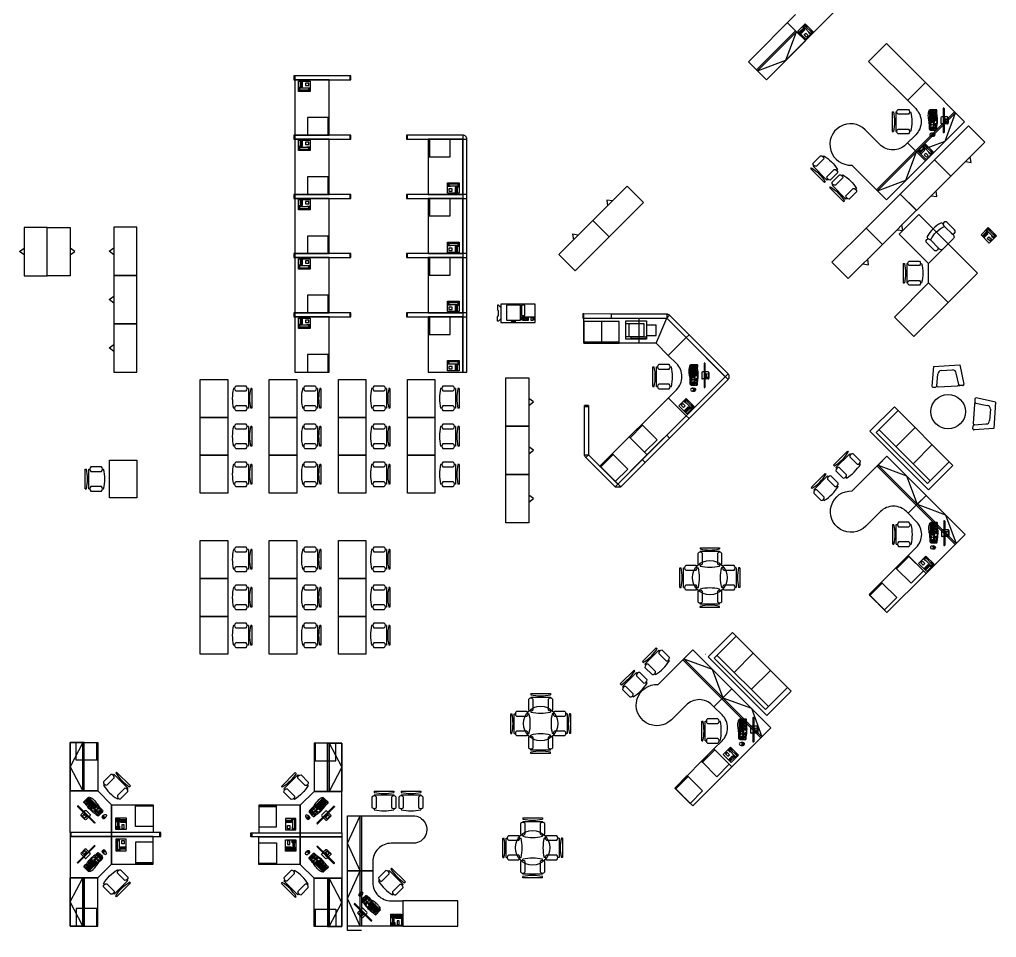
# Model space of a CAD drawing. Header units: inches. Extents: x -17 to 3016, y -11 to 1580.
# Drawn here: x 2168 to 3016, y 225 to 1023 of the extents above; entities that cross this region are included whole.
import ezdxf

# ---------------------------------------------------------------- set-up
doc = ezdxf.new("R2010")
doc.units = ezdxf.units.IN
doc.header["$MEASUREMENT"] = 0
for name, color, linetype, lineweight in [('A-FURN-3-WKSF', 200, 'Continuous', 25), ('A-FURN-P-FILE', 5, 'Continuous', 25), ('A-FURN-P-PANELS', 1, 'Continuous', 25), ('A-FURN-P-PEDS', 5, 'Continuous', 25), ('A-FURN-P-SEAT', 4, 'Continuous', 25), ('A-FURN-P-STOR', 7, 'Continuous', 25), ('A-FURN-P-WKSF', 200, 'Continuous', 25), ('A-FURN-P-WKSF2', 200, 'Continuous', 25), ('COMPUTER-P3', 30, 'Continuous', 25), ('COPIER-XRX', 30, 'Continuous', 25), ('Furniture', 200, 'Continuous', 25), ('TELEPHONE-ST12', 3, 'Continuous', 25)]:
    doc.layers.add(name, color=color, linetype=linetype, lineweight=lineweight)
doc.styles.add('ATTR', font='romans.shx', dxfattribs={"width": 0.8, "height": 2.52})

# ---------------------------------------------------------------- blocks, each defined once
blk = doc.blocks.new('CHAIR 1')
at = {"linetype": 'Continuous'}
for p, q in [((-8.5, 0), (-8.5, -1)), ((-8.5, 0), (8.5, 0)), ((8.5, 0), (8.5, -1)), ((-10.5, -5), (-10.5, -14)), ((-8.5, -3), (-8.5, -4)), ((-8.5, -3), (8.5, -3)), ((-6.5, -14), (-6.5, -5)), ((-2, -3), (-2, -1.9355)), ((2, -1.9576), (2, -3)), ((6.5, -5), (6.5, -14)), ((8.5, -3), (8.5, -4)), ((10.5, -14), (10.5, -5)), ((-8.5, -15), (-8.5, -16)), ((8.5, -15), (8.5, -16))]:
    blk.add_line(p, q, dxfattribs=at)
for centre, radius, start, end in [((-8.5, -6.5), 2.5, 36.8699, 143.1301), ((0, 34.625), 36.625, 256.5803, 283.4197), ((8.5, -6.5), 2.5, 36.8699, 143.1301), ((-8.5, -12.5), 2.5, 216.8699, 323.1301), ((0, 19.625), 36.625, 256.5803, 283.4197), ((8.5, -12.5), 2.5, 216.8699, 323.1301)]:
    blk.add_arc(centre, radius, start, end, dxfattribs=at)
at = {"style": 'ATTR', "width": 0.8, "flags": 9}
blk.add_attdef('ESTCODE', (0, 0), '', height=0.0042, dxfattribs=at)
blk = doc.blocks.new('MONITOR')
at = {"color": 0}
for p, q in [((-269, -94), (-264, -89)), ((-264, -89), (264, -89)), ((-77, -17), (-77, -89)), ((-77, -109), (-77, -143)), ((-40, -70), (-36, -14)), ((-29, -14), (-29, -17)), ((-29, -14), (-29, -17)), ((-25, -60), (-25, -82)), ((-25, -60), (-24, -60)), ((-24, -60), (-24, -89)), ((-24, -63), (24, -63)), ((24, -60), (24, -89)), ((24, -60), (25, -60)), ((25, -60), (25, -82)), ((29, -14), (29, -17)), ((29, -14), (29, -17)), ((40, -70), (36, -14)), ((77, -17), (77, -89)), ((77, -109), (77, -143)), ((269, -94), (264, -89))]:
    blk.add_line(p, q, dxfattribs=at)
for points in [[(-60, 0), (60, 0)], [(-269, -109), (269, -109), (269, -94), (-269, -94), (-269, -109)], [(-60, -160), (60, -160)], [(-36, -14), (36, -14)], [(-29, -17), (29, -17)], [(-29, -17), (29, -17)]]:
    blk.add_lwpolyline(points, dxfattribs=at)
for points in [[(-40, -70, 0.263666), (-37, -80), (-34, -82), (-25, -82)], [(40, -70, -0.263666), (37, -80), (34, -82), (25, -82)]]:
    blk.add_lwpolyline(points, format="xyb", dxfattribs=at)
for centre, radius in [((-61, -4), 1.73), ((-46, -4), 1.73), ((-36, -102), 1.14), ((-32, -4), 1.73), ((-18, -4), 1.73), ((-3, -4), 1.73), ((11, -4), 1.73), ((25, -4), 1.73), ((36, -102), 1.14), ((39, -4), 1.73)]:
    blk.add_circle(centre, radius, dxfattribs=at)
for centre, start, end in [((-60, -17), 90, 180), ((60, -17), 0, 90), ((-60, -143), 180, 270), ((60, -143), 270, 0)]:
    blk.add_arc(centre, 17.2, start, end, dxfattribs=at)
blk = doc.blocks.new('KEYBOARD')
at = {"color": 0}
for points in [[(233, -76), (233, -26, 0.165941), (205, -17, -0.04592), (141, -12, 0.046884), (0, 0, 0.043941), (-135, -14, -0.081459), (-182, -12, 0.073722), (-206, -13, 0.278236), (-218, -23), (-217, -154, 0.414214), (-202, -168), (218, -167, 0.414214), (233, -152)], [(218, -167), (-202, -168, -0.198912), (-213, -164, 0.237087), (-181, -196, 0.110077), (-61, -209, 0.017919), (47, -193, -0.053396), (161, -185, 0.017301), (204, -185, 0.36209), (228, -163, -0.184401), (218, -167)]]:
    blk.add_lwpolyline(points, format="xyb", close=True, dxfattribs=at)
at = {"color": 0, "lineweight": 0}
for points in [[(-201, -38), (-189, -38)], [(-201, -38), (-201, -51)], [(-201, -51), (-189, -51)], [(-200, -70), (-188, -70)], [(-200, -70), (-200, -83)], [(-200, -83), (-188, -83)], [(-200, -87), (-188, -86)], [(-200, -87), (-200, -100)], [(-200, -100), (-188, -99)], [(-200, -104), (-188, -104)], [(-200, -104), (-200, -117)], [(-200, -117), (-188, -117)], [(-200, -122), (-173, -122)], [(-200, -122), (-200, -135)], [(-200, -135), (-173, -135)], [(-200, -139), (-173, -139)], [(-200, -139), (-200, -152)], [(-200, -152), (-173, -152)], [(-189, -38), (-189, -51)], [(-188, -70), (-188, -83)], [(-188, -86), (-188, -99)], [(-188, -104), (-188, -117)], [(-185, -70), (-185, -83)], [(-185, -70), (-173, -70)], [(-185, -83), (-173, -83)], [(-185, -86), (-185, -99)], [(-185, -86), (-173, -86)], [(-185, -99), (-173, -99)], [(-185, -104), (-173, -104)], [(-185, -104), (-185, -117)], [(-185, -117), (-173, -117)], [(-173, -70), (-173, -83)], [(-173, -86), (-173, -99)], [(-173, -104), (-173, -117)], [(-173, -122), (-173, -135)], [(-173, -139), (-173, -152)], [(-171, -38), (-171, -51)], [(-171, -38), (-159, -38)], [(-171, -51), (-159, -51)], [(-170, -70), (-170, -83)], [(-170, -70), (-158, -70)], [(-170, -83), (-158, -83)], [(-170, -86), (-170, -99)], [(-170, -86), (-158, -86)], [(-170, -99), (-158, -99)], [(-170, -104), (-158, -104)], [(-170, -104), (-170, -117)], [(-170, -117), (-158, -117)], [(-170, -122), (-170, -135)], [(-170, -122), (-158, -122)], [(-170, -135), (-158, -135)], [(-170, -139), (-158, -139)], [(-170, -139), (-170, -152)], [(-170, -152), (-158, -152)], [(-159, -38), (-159, -51)], [(-158, -70), (-158, -83)], [(-158, -86), (-158, -99)], [(-158, -104), (-158, -117)], [(-158, -122), (-158, -135)], [(-158, -139), (-158, -152)], [(-156, -38), (-156, -51)], [(-156, -38), (-144, -38)], [(-156, -51), (-144, -51)], [(-156, -70), (-144, -70)], [(-156, -70), (-156, -83)], [(-156, -83), (-144, -83)], [(-156, -86), (-144, -86)], [(-156, -86), (-156, -99)], [(-156, -99), (-144, -99)], [(-156, -104), (-144, -104)], [(-156, -104), (-156, -117)], [(-156, -117), (-144, -117)], [(-156, -122), (-144, -122)], [(-156, -122), (-156, -135)], [(-156, -135), (-144, -135)], [(-156, -139), (-156, -152)], [(-156, -139), (-129, -139)], [(-156, -152), (-129, -152)], [(-144, -38), (-144, -51)], [(-144, -70), (-144, -83)], [(-144, -86), (-144, -99)], [(-144, -104), (-144, -117)], [(-144, -122), (-144, -135)], [(-142, -38), (-130, -38)], [(-142, -38), (-142, -51)], [(-142, -51), (-130, -51)], [(-141, -70), (-141, -83)], [(-141, -70), (-129, -70)], [(-141, -83), (-129, -83)], [(-141, -86), (-141, -99)], [(-141, -86), (-129, -86)], [(-141, -99), (-129, -99)], [(-141, -104), (-129, -104)], [(-141, -104), (-141, -117)], [(-141, -117), (-129, -117)], [(-141, -122), (-129, -122)], [(-141, -122), (-141, -135)], [(-141, -135), (-129, -135)], [(-130, -38), (-130, -51)], [(-129, -70), (-129, -83)], [(-129, -86), (-129, -99)], [(-129, -104), (-129, -117)], [(-129, -122), (-129, -135)], [(-129, -139), (-129, -152)], [(-127, -38), (-127, -51)], [(-127, -38), (-115, -38)], [(-127, -51), (-115, -51)], [(-126, -70), (-126, -83)], [(-126, -70), (-114, -70)], [(-126, -83), (-114, -83)], [(-126, -86), (-126, -99)], [(-126, -86), (-114, -86)], [(-126, -99), (-114, -99)], [(-126, -104), (-114, -104)], [(-126, -104), (-126, -117)], [(-126, -117), (-114, -117)], [(-126, -122), (-126, -135)], [(-126, -122), (-114, -122)], [(-126, -135), (-114, -135)], [(-126, -139), (-11, -138)], [(-126, -139), (-126, -152)], [(-126, -152), (-11, -151)], [(-115, -38), (-115, -51)], [(-114, -70), (-114, -83)], [(-114, -86), (-114, -99)], [(-114, -104), (-114, -117)], [(-114, -122), (-114, -135)], [(-112, -70), (-100, -70)], [(-112, -70), (-112, -83)], [(-112, -83), (-100, -83)], [(-112, -86), (-100, -86)], [(-112, -86), (-112, -99)], [(-112, -99), (-100, -99)], [(-112, -104), (-100, -104)], [(-112, -104), (-112, -117)], [(-112, -117), (-100, -117)], [(-112, -122), (-100, -122)], [(-112, -122), (-112, -135)], [(-112, -135), (-100, -135)], [(-101, -38), (-101, -51)], [(-101, -38), (-89, -38)], [(-101, -51), (-89, -51)], [(-100, -70), (-100, -83)], [(-100, -86), (-100, -99)], [(-100, -104), (-100, -117)], [(-100, -122), (-100, -135)], [(-97, -70), (-97, -83)], [(-97, -70), (-85, -70)], [(-97, -83), (-85, -83)], [(-97, -86), (-97, -99)], [(-97, -86), (-85, -86)], [(-97, -99), (-85, -99)], [(-97, -104), (-85, -103)], [(-97, -104), (-97, -117)], [(-97, -117), (-85, -116)], [(-97, -122), (-85, -121)], [(-97, -122), (-96, -135)], [(-96, -135), (-84, -134)], [(-89, -38), (-89, -51)], [(-86, -38), (-86, -51)], [(-86, -38), (-74, -38)], [(-86, -51), (-74, -51)], [(-85, -70), (-85, -83)], [(-85, -86), (-85, -99)], [(-85, -103), (-85, -116)], [(-85, -121), (-84, -134)], [(-82, -70), (-70, -69)], [(-82, -70), (-82, -83)], [(-82, -83), (-70, -82)], [(-82, -86), (-82, -99)], [(-82, -86), (-70, -86)], [(-82, -99), (-70, -99)], [(-82, -103), (-70, -103)], [(-82, -103), (-81, -116)], [(-81, -116), (-69, -116)], [(-81, -121), (-81, -134)], [(-81, -121), (-69, -121)], [(-81, -134), (-69, -134)], [(-74, -38), (-74, -51)], [(-72, -38), (-60, -38)], [(-72, -38), (-72, -51)], [(-72, -51), (-60, -51)], [(-70, -69), (-70, -82)], [(-70, -86), (-70, -99)], [(-70, -103), (-69, -116)], [(-69, -121), (-69, -134)], [(-68, -69), (-56, -69)], [(-68, -69), (-67, -82)], [(-67, -82), (-55, -82)], [(-67, -86), (-55, -86)], [(-67, -86), (-67, -99)], [(-67, -99), (-55, -99)], [(-67, -103), (-55, -103)], [(-67, -103), (-67, -116)], [(-67, -116), (-55, -116)], [(-67, -121), (-55, -121)], [(-67, -121), (-67, -134)], [(-67, -134), (-55, -134)], [(-60, -38), (-60, -51)], [(-57, -38), (-57, -51)], [(-57, -38), (-45, -38)], [(-57, -51), (-45, -51)], [(-56, -69), (-55, -82)], [(-55, -86), (-55, -99)], [(-55, -103), (-55, -116)], [(-55, -121), (-55, -134)], [(-52, -69), (-52, -82)], [(-52, -69), (-40, -69)], [(-52, -82), (-40, -82)], [(-52, -86), (-52, -99)], [(-52, -86), (-40, -86)], [(-52, -99), (-40, -99)], [(-52, -103), (-40, -103)], [(-52, -103), (-52, -116)], [(-52, -116), (-40, -116)], [(-52, -121), (-40, -121)], [(-52, -121), (-52, -134)], [(-52, -134), (-40, -134)], [(-45, -38), (-45, -51)], [(-40, -69), (-40, -82)], [(-40, -86), (-40, -99)], [(-40, -103), (-40, -116)], [(-40, -121), (-40, -134)], [(-37, -69), (-37, -82)], [(-37, -69), (-25, -69)], [(-37, -82), (-25, -82)], [(-37, -86), (-37, -99)], [(-37, -86), (-25, -86)], [(-37, -99), (-25, -99)], [(-37, -103), (-25, -103)], [(-37, -103), (-37, -116)], [(-37, -116), (-25, -116)], [(-37, -121), (-37, -134)], [(-37, -121), (-25, -121)], [(-37, -134), (-25, -134)], [(-28, -19), (1, -18)], [(-28, -38), (-16, -37)], [(-28, -38), (-28, -51)], [(-28, -51), (-16, -50)], [(-26, -16), (1, -16)], [(-25, -69), (-25, -82)], [(-25, -86), (-25, -99)], [(-25, -103), (-25, -116)], [(-25, -121), (-25, -134)], [(-23, -69), (-11, -69)], [(-23, -69), (-23, -82)], [(-23, -82), (-11, -82)], [(-23, -86), (-11, -86)], [(-23, -86), (-23, -99)], [(-23, -99), (-11, -99)], [(-23, -103), (-11, -103)], [(-23, -103), (-23, -116)], [(-23, -116), (-11, -116)], [(-23, -121), (-11, -121)], [(-23, -121), (-23, -134)], [(-23, -134), (-11, -134)], [(-16, -37), (-16, -50)], [(-13, -37), (-13, -50)], [(-13, -37), (-1, -37)], [(-13, -50), (-1, -50)], [(-11, -69), (-11, -82)], [(-11, -86), (-11, -99)], [(-11, -103), (-11, -116)], [(-11, -121), (-11, -134)], [(-11, -138), (-11, -151)], [(-8, -69), (-8, -82)], [(-8, -69), (4, -69)], [(-8, -82), (4, -82)], [(-8, -86), (-8, -99)], [(-8, -86), (4, -86)], [(-8, -99), (4, -99)], [(-8, -103), (4, -103)], [(-8, -103), (-8, -116)], [(-8, -116), (4, -116)], [(-8, -121), (4, -121)], [(-8, -121), (-8, -134)], [(-8, -134), (4, -134)], [(-7, -138), (20, -138)], [(-7, -138), (-7, -151)], [(-7, -151), (20, -151)], [(-1, -37), (-1, -50)], [(1, -7), (1, -16)], [(1, -18), (1, -25)], [(2, -37), (14, -37)], [(2, -37), (2, -50)], [(2, -50), (14, -50)], [(4, -7), (5, -16)], [(4, -69), (4, -82)], [(4, -86), (4, -99)], [(4, -103), (4, -116)], [(4, -121), (4, -134)], [(5, -16), (30, -16)], [(5, -18), (5, -25)], [(5, -18), (30, -18)], [(7, -69), (7, -82)], [(7, -69), (19, -69)], [(7, -82), (19, -82)], [(7, -86), (7, -99)], [(7, -86), (19, -86)], [(7, -99), (19, -99)], [(7, -103), (19, -103)], [(7, -103), (8, -116)], [(8, -116), (20, -116)], [(8, -121), (8, -134)], [(8, -121), (20, -121)], [(8, -134), (20, -134)], [(14, -37), (14, -50)], [(17, -37), (17, -50)], [(17, -37), (29, -37)], [(17, -50), (29, -50)], [(19, -69), (19, -82)], [(19, -86), (19, -99)], [(19, -103), (20, -116)], [(20, -121), (20, -134)], [(20, -138), (20, -151)], [(23, -69), (35, -69)], [(23, -69), (23, -82)], [(23, -82), (35, -82)], [(23, -86), (35, -86)], [(23, -86), (23, -99)], [(23, -99), (35, -99)], [(23, -103), (35, -103)], [(23, -103), (23, -116)], [(23, -116), (35, -116)], [(23, -121), (65, -121)], [(23, -121), (23, -134)], [(23, -134), (65, -134)], [(23, -138), (35, -138)], [(23, -138), (23, -151)], [(23, -151), (35, -151)], [(29, -37), (29, -50)], [(35, -69), (35, -82)], [(35, -86), (35, -99)], [(35, -103), (35, -116)], [(35, -138), (35, -151)], [(38, -69), (38, -82)], [(38, -69), (65, -69)], [(38, -82), (65, -82)], [(38, -86), (38, -99)], [(38, -86), (50, -86)], [(38, -99), (50, -99)], [(38, -103), (65, -103)], [(38, -103), (38, -116)], [(38, -116), (65, -116)], [(38, -138), (65, -138)], [(38, -138), (38, -151)], [(38, -151), (65, -151)], [(50, -86), (50, -99)], [(53, -86), (53, -99)], [(53, -86), (65, -86)], [(53, -99), (65, -99)], [(65, -69), (65, -82)], [(65, -86), (65, -99)], [(65, -103), (65, -116)], [(65, -121), (65, -134)], [(65, -138), (65, -151)], [(82, -37), (82, -50)], [(82, -37), (94, -37)], [(82, -50), (94, -50)], [(83, -69), (83, -82)], [(83, -69), (95, -69)], [(83, -82), (95, -82)], [(83, -85), (83, -98)], [(83, -85), (95, -85)], [(83, -98), (95, -98)], [(89, -138), (101, -138)], [(89, -138), (89, -151)], [(89, -151), (101, -151)], [(94, -37), (94, -50)], [(95, -69), (95, -82)], [(95, -85), (95, -98)], [(97, -37), (97, -50)], [(97, -37), (109, -37)], [(97, -50), (109, -50)], [(98, -69), (98, -82)], [(98, -69), (110, -69)], [(98, -82), (110, -82)], [(98, -85), (98, -98)], [(98, -85), (110, -85)], [(98, -98), (110, -98)], [(101, -138), (101, -151)], [(104, -121), (104, -134)], [(104, -121), (116, -121)], [(104, -134), (116, -134)], [(104, -138), (116, -138)], [(104, -138), (104, -151)], [(104, -151), (116, -151)], [(109, -37), (109, -50)], [(110, -69), (110, -82)], [(110, -85), (110, -98)], [(111, -37), (123, -37)], [(111, -37), (111, -50)], [(111, -50), (123, -50)], [(112, -69), (124, -69)], [(112, -69), (112, -82)], [(112, -82), (124, -82)], [(112, -85), (124, -85)], [(112, -85), (112, -98)], [(112, -98), (124, -98)], [(116, -121), (116, -134)], [(116, -138), (116, -151)], [(119, -138), (131, -138)], [(119, -138), (119, -151)], [(119, -151), (131, -151)], [(123, -37), (123, -50)], [(124, -69), (124, -82)], [(124, -85), (124, -98)], [(126, -37), (126, -50)], [(126, -37), (138, -37)], [(126, -50), (138, -50)], [(127, -69), (127, -82)], [(127, -69), (139, -69)], [(127, -82), (139, -82)], [(127, -85), (128, -98)], [(127, -85), (139, -85)], [(128, -98), (140, -98)], [(131, -138), (131, -151)], [(138, -37), (138, -50)], [(139, -69), (139, -82)], [(139, -85), (140, -98)], [(156, -35), (156, -48)], [(156, -35), (168, -35)], [(156, -48), (168, -48)], [(157, -69), (157, -82)], [(157, -69), (169, -69)], [(157, -82), (169, -82)], [(157, -85), (157, -98)], [(157, -85), (169, -85)], [(157, -98), (169, -98)], [(157, -103), (169, -103)], [(157, -103), (157, -116)], [(157, -116), (169, -116)], [(157, -121), (157, -134)], [(157, -121), (169, -121)], [(157, -134), (169, -134)], [(157, -138), (169, -138)], [(157, -138), (157, -151)], [(157, -151), (169, -151)], [(168, -35), (168, -48)], [(169, -69), (169, -82)], [(169, -85), (169, -98)], [(169, -103), (169, -116)], [(169, -121), (169, -134)], [(169, -138), (169, -151)], [(172, -69), (184, -69)], [(172, -69), (172, -82)], [(172, -82), (184, -82)], [(172, -85), (184, -85)], [(172, -85), (172, -98)], [(172, -98), (184, -98)], [(172, -103), (184, -102)], [(172, -103), (172, -116)], [(172, -116), (184, -115)], [(172, -121), (184, -120)], [(172, -121), (172, -134)], [(172, -134), (184, -133)], [(172, -138), (184, -138)], [(172, -138), (172, -151)], [(172, -151), (184, -151)], [(176, -34), (176, -47)], [(176, -34), (188, -34)], [(176, -47), (188, -47)], [(184, -69), (184, -82)], [(184, -85), (184, -98)], [(184, -102), (184, -115)], [(184, -120), (184, -133)], [(184, -138), (184, -151)], [(187, -69), (199, -68)], [(187, -69), (187, -82)], [(187, -82), (199, -81)], [(187, -85), (187, -98)], [(187, -85), (199, -85)], [(187, -98), (199, -98)], [(187, -102), (199, -102)], [(187, -102), (187, -115)], [(187, -115), (199, -115)], [(187, -120), (199, -120)], [(187, -120), (187, -133)], [(187, -133), (199, -133)], [(187, -138), (199, -138)], [(187, -138), (187, -151)], [(187, -151), (199, -151)], [(188, -34), (188, -47)], [(197, -34), (197, -47)], [(197, -34), (209, -34)], [(197, -47), (209, -47)], [(199, -68), (199, -81)], [(199, -85), (199, -98)], [(199, -102), (199, -115)], [(199, -120), (199, -133)], [(199, -138), (199, -151)], [(202, -68), (202, -81)], [(202, -68), (214, -68)], [(202, -81), (214, -81)], [(202, -85), (202, -98)], [(202, -85), (214, -85)], [(202, -98), (214, -98)], [(202, -102), (214, -102)], [(202, -102), (202, -115)], [(202, -115), (214, -115)], [(202, -120), (202, -133)], [(202, -120), (214, -120)], [(202, -133), (214, -133)], [(202, -138), (214, -138)], [(202, -138), (202, -151)], [(202, -151), (214, -151)], [(209, -34), (209, -47)], [(214, -68), (214, -81)], [(214, -85), (214, -98)], [(214, -102), (214, -115)], [(214, -120), (214, -133)], [(214, -138), (214, -151)]]:
    blk.add_lwpolyline(points, dxfattribs=at)
for points in [[(1, -25, -0.037715), (-22, -24, -0.328345), (-28, -19)], [(-26, -16, -0.157731), (-22, -12, -0.08747), (1, -7, -0.08747)], [(4, -7, -0.086643), (27, -12, -0.237073), (30, -16)], [(30, -18, -0.11266), (29, -21, -0.188542), (24, -24, -0.031584), (5, -25, -0.031584)]]:
    blk.add_lwpolyline(points, format="xyb", dxfattribs=at)
for centre in [(-74, -18), (-64, -18), (-55, -18), (-46, -18), (-36, -18), (38, -18), (48, -18), (57, -18), (67, -18), (76, -18)]:
    blk.add_circle(centre, 3.55, dxfattribs=at)
blk = doc.blocks.new('COMPUTER 1')
for points in [[(18.95, -12.14, 0.241004), (17.92, -12.5, 0.217003), (17.85, -15.71, 0.752527), (19.72, -15.8, 0.115399), (20.17, -13.62, 0.099122), (19.95, -12.6, 0.240483), (18.95, -12.14)], [(18.54, -12.15, 0.055019), (18.34, -12.84, 0.050601), (18.3, -13.5, -0.084687), (18.26, -13.93, -0.175899), (17.79, -14.62, -0.569307), (17.58, -14.53, -0.064428), (17.58, -13.61, -0.081238), (17.92, -12.5, -0.150456), (18.54, -12.15)], [(19.3, -12.18, -0.141108), (19.38, -13.53, 0.211379), (19.46, -13.94, 0.412702), (18.26, -13.93, 0.176997), (18.37, -13.48, -0.141094), (18.57, -12.15, -0.080592), (18.95, -12.14, -0.075205), (19.3, -12.17)], [(18.76, -13.1), (18.8, -12.56, -0.837339), (18.99, -12.6), (18.96, -13.23, -1), (18.76, -13.22)], [(19.36, -12.19, -0.071754), (19.5, -13.05, -0.043169), (19.47, -13.62, 0.269309), (19.91, -14.74, 0.36617), (20.08, -14.69, 0.160325), (19.95, -12.6, 0.150096), (19.37, -12.19)]]:
    blk.add_lwpolyline(points, format="xyb", close=True)
at = {"xscale": 0.03937, "yscale": 0.03937, "zscale": 0.03937}
for name, p in [('MONITOR', (6.42, -0.45)), ('KEYBOARD', (5.72, -9.75))]:
    blk.add_blockref(name, p, dxfattribs=at)
blk = doc.blocks.new('PHONE')
for p, q in [((-4.5, 0), (4.5, 0)), ((-4.5, -10), (-4.5, 0)), ((4.5, 0), (4.5, -10)), ((-1, -0.5), (-4, -0.5)), ((-4, -0.5), (-4, -3)), ((-4, -3), (-3.25, -3)), ((-3.75, -0.5), (-3.75, -2.75)), ((-3.75, -2.75), (-3.25, -2.75)), ((-3.75, -9.5), (-3.75, -7.25)), ((-3.75, -7.25), (-3.25, -7.25)), ((-3.25, -1), (-1.75, -1)), ((-3.25, -1), (-3.25, -9)), ((-1.75, -9), (-1.75, -1)), ((-1.75, -2.75), (-1.25, -2.75)), ((-1.75, -3), (-1, -3)), ((-1.75, -7.25), (-1.25, -7.25)), ((-1.25, -2.75), (-1.25, -0.5)), ((-1.25, -7.25), (-1.25, -9.5)), ((-1, -3), (-1, -0.5)), ((-0.5, -1.5), (-0.5, -3.5)), ((4, -1.5), (-0.5, -1.5)), ((-0.5, -2.5), (4, -2.5)), ((-0.5, -3.5), (4, -3.5)), ((0.75, -6), (0.75, -9)), ((2.75, -6), (0.75, -6)), ((2.75, -9), (2.75, -6)), ((4, -3.5), (4, -1.5)), ((4.5, -10), (-4.5, -10)), ((-1.25, -9.5), (-3.75, -9.5)), ((-3.25, -9), (-1.75, -9)), ((0.75, -9), (2.75, -9))]:
    blk.add_line(p, q)
at = {"style": 'ATTR', "width": 0.8, "flags": 9}
blk.add_attdef('ESTCODE', (0, 0), '', height=0.0000256, dxfattribs=at)
blk = doc.blocks.new('DESK 2')
at = {"layer": 'A-FURN-P-WKSF'}
blk.add_lwpolyline([(24, -36), (0, -36), (0, 0), (36, 0), (36, -24), (24, -36)], dxfattribs=at)
blk.add_lwpolyline([(24, -36), (0, -36), (0, 0), (36, 0), (36, -24), (24, -36)], dxfattribs=at)
blk.add_lwpolyline([(0, -36), (24, -36), (24, -72), (0, -72)], close=True, dxfattribs=at)
blk.add_lwpolyline([(0, -36), (24, -36), (24, -72), (0, -72)], close=True, dxfattribs=at)
at = {"layer": 'A-FURN-P-WKSF2'}
blk.add_lwpolyline([(78, -24), (36, -24), (36, 0), (78, 0)], close=True, dxfattribs=at)
blk.add_lwpolyline([(78, -24), (36, -24), (36, 0), (78, 0)], close=True, dxfattribs=at)
at = {"layer": 'A-FURN-P-SEAT', "xscale": -1, "rotation": 225.000000000002}
blk.add_blockref('CHAIR 1', (45.56, -45.56), dxfattribs=at)
blk.add_blockref('CHAIR 1', (45.56, -45.56), dxfattribs=at)
blk = doc.blocks.new('SOFA6')
at = {"linetype": 'Continuous'}
for p, q in [((-31.5, -3), (31.5, -3)), ((-31.5, -30), (-31.5, -3)), ((-31.5, -6.5), (31.5, -6.5)), ((-10.5, -30), (-10.5, -6.5)), ((10.5, -30), (10.5, -6.5)), ((31.5, -3), (31.5, -30))]:
    blk.add_line(p, q, dxfattribs=at)
blk.add_lwpolyline([(-36, -30), (-36, 0), (36, 0), (36, -30)], close=True, dxfattribs=at)
blk = doc.blocks.new('Conference Seat')
for p, q in [((-11.5, 0), (-14, -17)), ((-11.5, 0), (11.5, 0)), ((11.5, 0), (14, -17)), ((-9.5, -17), (-8.02878, -6.99577)), ((-5, -4), (5, -4)), ((9.5, -17), (8.0288, -6.99577)), ((-13, -18), (-10.5, -18)), ((-8.5, -18), (8.5, -18)), ((13, -18), (10.5, -18))]:
    blk.add_line(p, q)
for centre, radius, start, end in [((-5, -7), 3, 90, 180), ((5, -7), 3, 0, 90), ((-13, -17), 1, 180, 270), ((-10.5, -17), 1, 270, 0), ((-8.5, -17), 1, 180, 270), ((8.5, -17), 1, 270, 0), ((10.5, -17), 1, 180, 270), ((13, -17), 1, 270, 0)]:
    blk.add_arc(centre, radius, start, end)
at = {"style": 'ATTR', "width": 0.8, "flags": 9}
blk.add_attdef('ESTCODE', (0, 0), '', height=0.00199, dxfattribs=at)
blk = doc.blocks.new("20'' Dia Table")
at = {"linetype": 'Continuous'}
blk.add_circle((0, 0), 10, dxfattribs=at)
at = {"style": 'ATTR', "width": 0.8, "flags": 9}
blk.add_attdef('ESTCODE', (0, 0), '', height=0.00199, dxfattribs=at)
blk = doc.blocks.new('COPIER 1')
for p, q in [((30, 0), (0, 0)), ((0, 0), (0, -16)), ((30, -16), (30, 0)), ((-2, -1), (-3, -1)), ((-3, -1), (-3, -5)), ((-3, -5), (-2, -6)), ((0, -3), (-2, -1)), ((-2, -10), (-2, -6)), ((17, -1), (5, -1)), ((5, -1), (5, -14)), ((17, -14), (17, -1)), ((21, -1), (18, -1)), ((18, -1), (18, -10)), ((21, -10), (21, -1)), ((-3, -11), (-2, -10)), ((-3, -15), (-3, -11)), ((-2, -15), (-3, -15)), ((0, -13), (-2, -15)), ((0, -16), (30, -16)), ((5, -14), (17, -14)), ((9, -14), (9, -15)), ((9, -15), (13, -15)), ((13, -15), (13, -14)), ((18, -10), (21, -10)), ((18, -11), (29, -11)), ((18, -14), (18, -11)), ((19, -12), (19, -14)), ((24, -12), (19, -12)), ((24, -13), (19, -13)), ((19, -14), (24, -14)), ((20, -12), (20, -14)), ((21, -14), (21, -12)), ((22, -12), (22, -14)), ((23, -14), (23, -12)), ((24, -14), (24, -12)), ((26, -12), (26, -14)), ((28, -12), (26, -12)), ((26, -14), (28, -14)), ((28, -14), (28, -12)), ((29, -11), (29, -14))]:
    blk.add_line(p, q)
at = {"style": 'ATTR', "width": 0.8, "flags": 9}
blk.add_attdef('ESTCODE', (0, 0), '', height=0.000066, dxfattribs=at)
blk = doc.blocks.new('FILECAB 42')
at = {"layer": 'A-FURN-P-FILE'}
blk.add_lwpolyline([(42, 20), (42, 0), (0, 0), (0, 20)], close=True, dxfattribs=at)
blk.add_lwpolyline([(24, 20), (21, 24), (18, 20)], dxfattribs=at)
blk = doc.blocks.new('TELEPHONE')
for p, q in [((-4.5, 0), (4.5, 0)), ((-4.5, -10), (-4.5, 0)), ((4.5, 0), (4.5, -10)), ((-4, -0.5), (-4, -3)), ((-4, -3), (-3.25, -3)), ((-1.25, -0.5), (-3.75, -0.5)), ((-3.75, -0.5), (-3.75, -2.75)), ((-3.75, -2.75), (-3.25, -2.75)), ((-3.75, -9.5), (-3.75, -7.25)), ((-3.75, -7.25), (-3.25, -7.25)), ((-3.25, -1), (-1.75, -1)), ((-3.25, -1), (-3.25, -9)), ((-1.75, -9), (-1.75, -1)), ((-1.75, -2.75), (-1.25, -2.75)), ((-1.75, -3), (-1, -3)), ((-1.75, -7.25), (-1.25, -7.25)), ((-1.25, -2.75), (-1.25, -0.5)), ((-1.25, -7.25), (-1.25, -9.5)), ((-1, -3), (-1, -0.5)), ((-0.5, -1.5), (-0.5, -3.5)), ((4, -1.5), (-0.5, -1.5)), ((-0.5, -2.5), (4, -2.5)), ((-0.5, -3.5), (4, -3.5)), ((0.75, -6), (0.75, -9)), ((2.75, -6), (0.75, -6)), ((2.75, -9), (2.75, -6)), ((4, -3.5), (4, -1.5)), ((4.5, -10), (-4.5, -10)), ((-1.25, -9.5), (-3.75, -9.5)), ((-3.25, -9), (-1.75, -9)), ((0.75, -9), (2.75, -9))]:
    blk.add_line(p, q)
at = {"style": 'ATTR', "width": 0.8, "flags": 9}
blk.add_attdef('ESTCODE', (0, 0), '', height=0.0000256, dxfattribs=at)
blk = doc.blocks.new('FILE 1')
at = {"layer": 'A-FURN-P-PEDS'}
blk.add_lwpolyline([(-13.35, 13.35), (-24.13, 2.56), (-11.49, -10.08), (-0.71, 0.71)], close=True, dxfattribs=at)
at = {"layer": 'A-FURN-P-PEDS', "linetype": 'Continuous'}
blk.add_lwpolyline([(-0.71, 0.71), (-11.49, -10.08), (-10.78, -10.78), (0, 0)], close=True, dxfattribs=at)
blk = doc.blocks.new('DESK 1')
at = {"layer": 'Furniture'}
blk.add_lwpolyline([(36, -24), (36, 0), (0, 0), (0, -36), (24, -36), (36, -24)], dxfattribs=at)
for points in [[(36, 0), (36, -24), (72, -24), (72, 0)], [(24, -78), (24, -36), (0, -36), (0, -78)]]:
    blk.add_lwpolyline(points, close=True, dxfattribs=at)
blk = doc.blocks.new('PRINTER 1')
for p, q in [((3, 13.5), (0, 13.5)), ((16, 13.5), (3, 13.5)), ((3, 2.5), (3, 13.5)), ((16, 2.5), (16, 13.5)), ((18, 12.675), (26.29999, 12.675)), ((26.29999, 3.325), (26.29999, 12.675)), ((0, 2.5), (3, 2.5)), ((3, 2.5), (16, 2.5)), ((18, 3.325), (26.29999, 3.325))]:
    blk.add_line(p, q)
for points in [[(0, 0), (0, 16), (18, 16), (18, 0)], [(4.5, 0.5), (4.5, 2.25), (17.5, 2.25), (17.5, 0.5)]]:
    blk.add_lwpolyline(points, close=True)
at = {"style": 'ATTR', "width": 0.8, "flags": 9}
blk.add_attdef('ESTCODE', (0, 0), '', height=0.00526, dxfattribs=at)
blk = doc.blocks.new('http...pointasearch.autodesk.com.GeneralSymbolsCatalog.idropxml.DESK_CHAIR.xml.DESK_CHAIR')
at = {"color": 0, "linetype": 'Continuous'}
for p, q in [((-8.5, 0), (-8.5, -1)), ((-8.5, 0), (8.5, 0)), ((8.5, 0), (8.5, -1)), ((-10.5, -5), (-10.5, -14)), ((-8.5, -3), (-8.5, -4)), ((-8.5, -3), (8.5, -3)), ((-6.5, -14), (-6.5, -5)), ((-2, -3), (-2, -1.9355)), ((2, -1.9576), (2, -3)), ((6.5, -5), (6.5, -14)), ((8.5, -3), (8.5, -4)), ((10.5, -14), (10.5, -5)), ((-8.5, -15), (-8.5, -16)), ((8.5, -15), (8.5, -16))]:
    blk.add_line(p, q, dxfattribs=at)
for centre, radius, start, end in [((-8.5, -6.5), 2.5, 36.8699, 143.1301), ((0, 34.625), 36.625, 256.5803, 283.4197), ((8.5, -6.5), 2.5, 36.8699, 143.1301), ((-8.5, -12.5), 2.5, 216.8699, 323.1301), ((0, 19.625), 36.625, 256.5803, 283.4197), ((8.5, -12.5), 2.5, 216.8699, 323.1301)]:
    blk.add_arc(centre, radius, start, end, dxfattribs=at)
at = {"color": 0, "style": 'ATTR', "width": 0.8, "flags": 9}
blk.add_attdef('ESTCODE', (0, 0), '', height=0.0042, dxfattribs=at)
blk = doc.blocks.new('TABLE CHAIR-Single')
at = {"layer": 'A-FURN-P-WKSF'}
blk.add_lwpolyline([(33, 23.88), (33, 0), (0, 0), (0, 23.88)], close=True, dxfattribs=at)
at = {"layer": 'A-FURN-P-SEAT', "rotation": 180.0000000000002}
blk.add_blockref('http...pointasearch.autodesk.com.GeneralSymbolsCatalog.idropxml.DESK_CHAIR.xml.DESK_CHAIR', (16.5, -20.98), dxfattribs=at)

msp = doc.modelspace()

# ---------------------------------------------------------------- linework, layer by layer
at = {"layer": 'A-FURN-P-PANELS'}
for p, q in [((2552.71, 922.5), (2503.83, 922.5)), ((2556.21, 871), (2503.83, 871)), ((2556.21, 819.5), (2503.83, 819.5)), ((2556.21, 768), (2503.83, 768)), ((2661.97, 687.51, 0), (2661.97, 644.64, 0))]:
    msp.add_line(p, q, dxfattribs=at)
for points in [[(2455.51, 974), (2405.76, 974), (2405.76, 970.5), (2455.51, 970.5)], [(2406.64, 974), (2406.64, 970.5)], [(2454.64, 974), (2454.64, 970.5)], [(2455.51, 970.5), (2455.51, 974)], [(2455.51, 922.5), (2405.76, 922.5), (2405.76, 919), (2455.51, 919)], [(2406.64, 922.5), (2406.64, 919)], [(2454.64, 922.5), (2454.64, 919)], [(2455.51, 919), (2455.51, 922.5)], [(2503.83, 922.5), (2503.83, 919), (2556.21, 919)], [(2504.71, 919), (2504.71, 922.5)], [(2552.71, 922.5), (2552.71, 716.5), (2556.21, 716.5), (2556.21, 764.5)], [(2556.21, 871), (2556.21, 919)], [(2455.51, 871), (2405.76, 871), (2405.76, 867.5), (2455.51, 867.5)], [(2406.64, 871), (2406.64, 867.5)], [(2454.64, 871), (2454.64, 867.5)], [(2455.51, 867.5), (2455.51, 871)], [(2503.83, 871), (2503.83, 867.5), (2556.21, 867.5)], [(2504.71, 867.5), (2504.71, 871)], [(2556.21, 819.5), (2556.21, 867.5)], [(2455.51, 819.5), (2405.76, 819.5), (2405.76, 816), (2455.51, 816)], [(2406.64, 819.5), (2406.64, 816)], [(2454.64, 819.5), (2454.64, 816)], [(2455.51, 816), (2455.51, 819.5)], [(2503.83, 819.5), (2503.83, 816), (2556.21, 816)], [(2504.71, 816), (2504.71, 819.5)], [(2556.21, 768), (2556.21, 816)], [(2455.51, 768), (2405.76, 768), (2405.76, 764.5), (2455.51, 764.5)], [(2406.64, 768), (2406.64, 764.5)], [(2454.64, 768), (2454.64, 764.5)], [(2455.51, 764.5), (2455.51, 768)], [(2503.83, 768), (2503.83, 764.5), (2556.21, 764.5)], [(2504.71, 764.5), (2504.71, 768)]]:
    msp.add_lwpolyline(points, dxfattribs=at)
msp.add_lwpolyline([(2556.21, 919, 0.414214), (2552.71, 922.5)], format="xyb", dxfattribs=at)
for points in [[(2552.71, 867.5), (2556.21, 867.5), (2556.21, 871), (2552.71, 871)], [(2552.71, 816), (2556.21, 816), (2556.21, 819.5), (2552.71, 819.5)], [(2552.71, 764.5), (2556.21, 764.5), (2556.21, 768), (2552.71, 768)], [(2247.58, 312.87), (2247.58, 316.37), (2211.58, 316.37), (2211.58, 312.87)], [(2212.45, 312.87), (2212.45, 316.37), (2211.58, 316.37), (2211.58, 312.87)], [(2289.58, 312.87), (2289.58, 316.37), (2247.58, 316.37), (2247.58, 312.87)], [(2290.45, 312.87), (2290.45, 316.37), (2289.58, 316.37), (2289.58, 312.87)], [(2368.58, 312.44), (2368.58, 315.94), (2369.45, 315.94), (2369.45, 312.44)], [(2369.45, 312.44), (2369.45, 315.94), (2411.45, 315.94), (2411.45, 312.44)], [(2411.45, 312.44), (2411.45, 315.94), (2447.45, 315.94), (2447.45, 312.44)]]:
    msp.add_lwpolyline(points, close=True, dxfattribs=at)
at = {"layer": 'A-FURN-P-PANELS', "elevation": 0}
for points in [[(2657.05, 767), (2657.05, 763.5), (2657.92, 763.5), (2657.92, 767)], [(2732.33, 765.91), (2729.86, 763.43), (2746.83, 746.46), (2749.3, 748.94)], [(2749.3, 676.11), (2746.83, 678.58), (2708.64, 640.4), (2711.12, 637.92)]]:
    msp.add_lwpolyline(points, close=True, dxfattribs=at)
for points in [[(2657.92, 763.5), (2681.86, 763.43), (2681.86, 766.93), (2657.92, 767)], [(2729.86, 766.93), (2681.86, 766.93)], [(2681.86, 763.43), (2729.86, 763.43)], [(2783.24, 715), (2749.3, 748.94), (2746.83, 746.46), (2783.24, 710.05)], [(2780.77, 712.52), (2746.83, 678.58), (2749.3, 676.11), (2783.24, 710.05)], [(2658.47, 644.64), (2658.47, 687.51)], [(2661.97, 687.51), (2658.47, 687.51)], [(2658.47, 686.64), (2661.97, 686.64)], [(2746.83, 678.58), (2729.85, 661.61), (2732.33, 659.14), (2749.3, 676.11)], [(2729.85, 661.61), (2708.64, 640.4), (2711.12, 637.92), (2732.33, 659.14)], [(2689.9, 616.71), (2661.97, 644.64), (2659.5, 642.16), (2684.95, 616.71)], [(2689.9, 616.71), (2711.12, 637.92), (2708.64, 640.4), (2687.43, 619.18)], [(2687.43, 619.18), (2684.95, 616.71), (2689.9, 616.71)]]:
    msp.add_lwpolyline(points, dxfattribs=at)
for points in [[(2732.33, 765.91, 0.198912), (2729.86, 766.93), (2729.86, 763.43), (2732.33, 765.9)], [(2783.24, 710.05, 0.414214), (2783.24, 715), (2780.77, 712.52)], [(2659.5, 642.16, -0.198912), (2658.47, 644.64), (2661.97, 644.64), (2659.5, 642.17)]]:
    msp.add_lwpolyline(points, format="xyb", dxfattribs=at)
at = {"layer": 'A-FURN-P-PEDS', "elevation": 0}
for points in [[(2688.42, 760.37), (2657.92, 760.37), (2657.92, 742.5), (2688.42, 742.5)], [(2673.17, 760.37), (2673.17, 742.5)], [(2688.42, 742.5), (2688.42, 760.37)]]:
    msp.add_lwpolyline(points, dxfattribs=at)
at = {"layer": 'A-FURN-P-PEDS', "linetype": 'Continuous', "elevation": 0}
for points in [[(2688.42, 742.5), (2657.92, 742.5), (2657.92, 741.5), (2688.42, 741.5)], [(2673.17, 742.5), (2673.17, 741.5)], [(2688.42, 741.5), (2688.42, 742.5)]]:
    msp.add_lwpolyline(points, dxfattribs=at)
at = {"layer": 'A-FURN-P-SEAT'}
msp.add_line((2958.68, 831.65), (2966.94, 823.39), dxfattribs=at)
for points in [[(2970.12, 844.9, 0.425987), (2968.05, 846.09, 0.147213), (2956.26, 834.3, 0.425987), (2957.45, 832.23)], [(2959.16, 831.17, -0.17573), (2971.18, 843.19)], [(2970.7, 843.68), (2978.96, 835.41, -0.414214), (2978.96, 832.59), (2969.77, 823.39, -0.414214), (2966.94, 823.39)], [(2977.06, 837.31, 1), (2979.89, 840.14), (2973.53, 846.5, 1), (2970.7, 843.68, -0.43888)], [(2965.04, 825.29, -1), (2962.21, 822.46), (2955.85, 828.83, -1), (2958.68, 831.65, 0.43888)]]:
    msp.add_lwpolyline(points, format="xyb", dxfattribs=at)
at = {"layer": 'A-FURN-P-STOR'}
for p, q in [((2979.98, 942.86), (2912.1, 874.97)), ((2464.7, 330.86), (2464.7, 234.86))]:
    msp.add_line(p, q, dxfattribs=at)
for points in [[(2807.77, 979.34), (2808.66, 978.46), (2842.6, 1012.4), (2841.71, 1013.28)], [(2912.6, 634.62), (2913.49, 635.5), (2947.43, 601.56), (2946.54, 600.68)], [(2743.87, 466.48), (2744.75, 467.36), (2778.69, 433.42), (2777.81, 432.54)], [(2222.58, 394.37), (2211.58, 394.37), (2211.58, 352.37), (2222.58, 352.37)], [(2223.83, 394.37), (2222.58, 394.37), (2222.58, 352.37), (2223.83, 352.37)], [(2435.2, 393.94), (2436.45, 393.94), (2436.45, 351.94), (2435.2, 351.94)], [(2436.45, 393.94), (2447.45, 393.94), (2447.45, 351.94), (2436.45, 351.94)], [(2222.58, 234.87), (2211.58, 234.87), (2211.58, 276.87), (2222.58, 276.87)], [(2223.83, 234.87), (2222.58, 234.87), (2222.58, 276.87), (2223.83, 276.87)], [(2435.2, 234.44), (2436.45, 234.44), (2436.45, 276.44), (2435.2, 276.44)], [(2436.45, 234.44), (2447.45, 234.44), (2447.45, 276.44), (2436.45, 276.44)]]:
    msp.add_lwpolyline(points, close=True, dxfattribs=at)
for points in [[(2808.66, 978.46), (2833.4, 987.65), (2842.6, 1012.4)], [(2808.66, 978.46), (2816.43, 970.68), (2850.38, 1004.62), (2842.6, 1012.4)], [(2980.87, 941.97), (2979.98, 942.86)], [(2912.1, 874.97), (2912.98, 874.09), (2980.87, 941.97)], [(2912.98, 874.09), (2920.76, 866.31), (2988.64, 934.19)], [(2946.93, 908.03), (2971.67, 917.22), (2980.87, 941.97)], [(2988.64, 934.19), (2980.87, 941.97)], [(2946.93, 908.03), (2946.04, 908.91)], [(2912.98, 874.09), (2937.73, 883.28), (2946.93, 908.03)], [(2954.7, 900.25), (2946.93, 908.03)], [(2913.49, 635.5), (2921.27, 643.28), (2955.21, 609.34), (2947.43, 601.56)], [(2913.49, 635.5), (2938.24, 626.31), (2947.43, 601.56)], [(2955.21, 609.34), (2989.15, 575.4), (2981.37, 567.62)], [(2947.43, 601.56), (2981.37, 567.62), (2980.49, 566.74), (2946.54, 600.68)], [(2947.43, 601.56), (2972.18, 592.37), (2981.37, 567.62)], [(2744.75, 467.36), (2752.53, 475.14), (2786.47, 441.2), (2778.69, 433.42)], [(2744.75, 467.36), (2769.5, 458.17), (2778.69, 433.42)], [(2778.69, 433.42), (2812.63, 399.48), (2811.75, 398.6), (2777.81, 432.54)], [(2778.69, 433.42), (2803.44, 424.23), (2812.63, 399.48)], [(2786.47, 441.2), (2820.41, 407.26), (2812.63, 399.48)], [(2222.58, 394.37), (2211.58, 373.37), (2222.58, 352.37)], [(2436.45, 393.94), (2447.45, 372.94), (2436.45, 351.94)], [(2463.45, 282.86), (2452.45, 306.86), (2463.45, 330.86)], [(2452.45, 330.86), (2464.7, 330.86)], [(2464.7, 230.93), (2452.45, 230.93), (2452.45, 326.93)], [(2463.45, 234.86), (2463.45, 330.86)], [(2463.45, 234.86), (2452.45, 258.86), (2463.45, 282.86)], [(2452.45, 282.86), (2464.7, 282.86)], [(2222.58, 234.87), (2211.58, 255.87), (2222.58, 276.87)], [(2436.45, 234.44), (2447.45, 255.44), (2436.45, 276.44)]]:
    msp.add_lwpolyline(points, dxfattribs=at)
at = {"layer": 'A-FURN-P-WKSF'}
msp.add_line((2800.88, 986.24), (2841.89, 1027.25), dxfattribs=at)
for points in [[(2884.32, 1038.56), (2816.43, 970.68), (2800.88, 986.24)], [(2834.82, 1020.18), (2850.38, 1004.62)], [(2834.82, 1020.18), (2850.38, 1004.62)], [(2905.21, 986.52), (2920.76, 1002.08), (2954.7, 968.13), (2939.15, 952.58)], [(2988.64, 934.19), (2954.7, 968.13), (2939.15, 952.58)], [(2939.15, 915.81), (2954.7, 900.25)]]:
    msp.add_lwpolyline(points, dxfattribs=at)
for points in [[(2905.21, 986.52), (2946.22, 945.51, -0.414214), (2946.22, 922.88)], [(2946.22, 922.88), (2937.73, 914.39, -0.414214), (2915.11, 914.39), (2902.36, 927.14, 1.542659), (2890.64, 896.44), (2920.76, 866.31), (2988.64, 934.19)], [(2955.21, 609.34), (2939.65, 593.78), (2938.24, 595.2, 0.414214), (2915.61, 595.2), (2902.87, 582.46, -1.542659), (2891.14, 613.16), (2921.27, 643.28), (2955.21, 609.34)], [(2939.65, 593.78), (2955.21, 609.34), (2989.15, 575.4), (2955.21, 541.46), (2939.65, 557.01), (2946.72, 564.08, 0.414214), (2946.72, 586.71), (2939.65, 593.78)], [(2786.47, 441.2), (2770.91, 425.64), (2769.5, 427.06, 0.414214), (2746.87, 427.06), (2734.13, 414.32, -1.542659), (2722.4, 445.02), (2752.53, 475.14), (2786.47, 441.2)], [(2770.91, 425.64), (2786.47, 441.2), (2820.41, 407.26), (2786.47, 373.32), (2770.91, 388.87), (2777.98, 395.94, 0.414214), (2777.98, 418.57), (2770.91, 425.64)], [(2500.45, 256.86), (2500.45, 234.86), (2452.45, 234.86), (2452.45, 282.86), (2474.45, 282.86), (2474.45, 272.86, 0.414214), (2490.45, 256.86), (2500.45, 256.86)]]:
    msp.add_lwpolyline(points, format="xyb", dxfattribs=at)
for points in [[(2406.64, 922.5), (2436.64, 922.5), (2436.64, 970.5), (2406.64, 970.5)], [(2406.64, 871), (2436.64, 871), (2436.64, 919), (2406.64, 919)], [(2552.74, 919.05), (2522.71, 919.05), (2522.71, 871), (2552.74, 871)], [(2406.64, 819.5), (2436.64, 819.5), (2436.64, 867.5), (2406.64, 867.5)], [(2552.71, 867.5), (2522.71, 867.5), (2522.71, 819.5), (2552.71, 819.5)], [(2406.64, 768), (2436.64, 768), (2436.64, 816), (2406.64, 816)], [(2552.71, 816), (2522.71, 816), (2522.71, 768), (2552.71, 768)], [(2406.64, 716.5), (2436.64, 716.5), (2436.64, 764.5), (2406.64, 764.5)], [(2552.71, 764.5), (2522.71, 764.5), (2522.71, 716.5), (2552.71, 716.5)], [(2921.27, 507.52), (2955.21, 541.46), (2939.65, 557.01), (2905.71, 523.07)], [(2752.53, 339.37), (2786.47, 373.32), (2770.91, 388.87), (2736.97, 354.93)], [(2500.45, 234.86), (2548.45, 234.86), (2548.45, 256.86), (2500.45, 256.86)]]:
    msp.add_lwpolyline(points, close=True, dxfattribs=at)
at = {"layer": 'A-FURN-P-WKSF', "elevation": 0}
for points in [[(2720.77, 741.5), (2657.92, 741.5), (2657.92, 763.5), (2705.92, 763.5)], [(2705.92, 741.5), (2705.92, 763.5), (2729.86, 763.43)], [(2731.27, 730.91), (2720.77, 741.5), (2729.86, 763.43), (2746.83, 746.46), (2731.27, 730.91)], [(2746.83, 746.46), (2780.77, 712.52), (2746.83, 678.58), (2731.27, 694.14)], [(2738.34, 701.21), (2671.87, 634.74), (2687.43, 619.18), (2746.83, 678.58)], [(2712.88, 644.64), (2697.33, 660.2)]]:
    msp.add_lwpolyline(points, dxfattribs=at)
msp.add_lwpolyline([(2738.34, 701.21, 0.414214), (2738.34, 723.84), (2731.27, 730.91)], format="xyb", dxfattribs=at)
at = {"layer": 'A-FURN-P-WKSF'}
msp.add_lwpolyline([(2452.45, 282.86), (2452.45, 330.86), (2509.45, 330.86, -1.041756), (2508.47, 306.86), (2490.45, 306.86, 0.414214), (2474.45, 290.86), (2474.45, 282.86)], format="xyb", close=True, dxfattribs=at)

# ---------------------------------------------------------------- block references
at = {"layer": 'A-FURN-3-WKSF'}
for name, p, rotation in [('DESK 2', (2999.82, 802.53), 224.9999999999999), ('Conference Seat', (2973.07, 722.08), 3.347259347459623), ('Conference Seat', (3014.79, 679.02), 266.2050875100607), ('SOFA6', (2931.94, 639.68), 135), ('SOFA6', (2791.34, 443.4), 135)]:
    msp.add_blockref(name, p, dxfattribs=dict(at, rotation=rotation))
for p, xscale, yscale, zscale, rotation in [((2974.36, 682.1), 1.49999999999961, 1.49999999999961, 1.49999999999961, 134.9999999999754), ((2767.36, 537.83, 0), 1.5, 1.5, 1.5, 45), ((2620.35, 410.96, 0), 1.5, 1.5, 1.5, 45), ((2613.35, 302.96, 0), 1.5, 1.5, 1.5, 45)]:
    msp.add_blockref("20'' Dia Table", p, dxfattribs=dict(at, xscale=xscale, yscale=yscale, zscale=zscale, rotation=rotation))
at = {"layer": 'A-FURN-P-SEAT', "xscale": -1}
for p, rotation in [((2925.83, 934.19), 89.9999999999967), ((2860.97, 887.29), 134.9999999999967), ((2877.51, 870.76), 134.9999999999967), ((2401.16, 362.36), 44.99999999999672), ((2257.87, 266.45), 224.9999999999967)]:
    msp.add_blockref('CHAIR 1', p, dxfattribs=dict(at, rotation=rotation))
at = {"layer": 'A-FURN-P-SEAT'}
for p, rotation in [((2880.84, 641.66), 45.00000000000025), ((2861.48, 622.3), 45.00000000000025), ((2926.33, 575.4), 90.00000000000024), ((2741.36, 537.83, 0), 90), ((2793.36, 537.83, 0), 270), ((2767.36, 511.83, 0), 180), ((2714.83, 470.79), 45.00000000000025), ((2695.47, 451.43), 45.00000000000025), ((2594.35, 410.96, 0), 90), ((2646.35, 410.96, 0), 270), ((2760.32, 404.53), 90.00000000000024), ((2620.35, 384.96, 0), 180), ((2257.87, 362.79), 315.0000000000033), ((2587.35, 302.96, 0), 90), ((2639.35, 302.96, 0), 270), ((2613.35, 276.96, 0), 180), ((2401.16, 266.02), 135.0000000000033), ((2496.87, 279.28), 315.0000000000033)]:
    msp.add_blockref('CHAIR 1', p, dxfattribs=dict(at, rotation=rotation))
for p in [(2767.36, 563.83, 0), (2620.35, 436.96, 0), (2484.3, 352.07), (2507.68, 352.07), (2613.35, 328.96, 0)]:
    msp.add_blockref('CHAIR 1', p, dxfattribs=at)
at = {"layer": 'A-FURN-P-WKSF'}
for name, p, rotation in [('FILE 1', (2436.64, 937.75), 45), ('FILE 1', (2522.71, 903.75), 225.0000000000004), ('FILE 1', (2436.64, 886.25), 45.00000000000048), ('FILE 1', (2522.71, 852.25), 224.9999999999976), ('FILE 1', (2436.64, 834.75), 45.00000000000046), ('FILE 1', (2522.71, 800.75), 224.9999999999976), ('FILE 1', (2436.64, 783.25), 45.00000000000011), ('FILE 1', (2522.71, 749.25), 225.0000000000024), ('FILE 1', (2436.64, 731.75), 45.00000000000335), ('CHAIR 1', (2717.95, 712.52, 0), 90), ('FILE 1', (2697.33, 660.2, 0), 180), ('FILE 1', (2671.87, 634.74, 0), 180), ('FILE 1', (2928.87, 546.23), 180.0000000000935), ('FILE 1', (2905.71, 523.07), 179.9999999998909), ('FILE 1', (2423.45, 378.69), 224.9999977982876), ('DESK 1', (2447.45, 315.94), 179.9999977980836), ('FILE 1', (2760.13, 378.09), 180.0000000000935), ('FILE 1', (2736.97, 354.93), 179.9999999998909), ('FILE 1', (2375.45, 339.94), 134.9999977980841), ('FILE 1', (2283.58, 288.87), 314.9999977980841), ('DESK 1', (2211.58, 312.87), 359.9999977980837), ('FILE 1', (2235.58, 250.12), 44.99999779828752)]:
    msp.add_blockref(name, p, dxfattribs=dict(at, rotation=rotation))
at = {"layer": 'A-FURN-P-WKSF', "xscale": -1}
for name, p, rotation in [('FILE 1', (2235.58, 379.12), 135.0000022017124), ('DESK 1', (2211.58, 316.37), 180.0000022019164), ('FILE 1', (2283.58, 340.37), 225.0000022019159), ('FILE 1', (2375.45, 288.44), 45.00000220191593), ('DESK 1', (2447.45, 312.44), 2.201916329269693e-06), ('FILE 1', (2423.45, 249.69), 315.0000022017125)]:
    msp.add_blockref(name, p, dxfattribs=dict(at, rotation=rotation))
at = {"layer": 'COMPUTER-P3'}
for p, rotation in [((2974.9, 941.69), 269.9999999999772), ((2767.03, 720.02, 0), 270.0000000000002), ((2975.41, 582.9), 270.0000000000002), ((2809.4, 412.03), 270.0000000000002), ((2441.17, 332.96), 225.0000000000032), ((2217.87, 295.85), 45.0000000000032), ((2467.47, 239.27), 135.0000000000032)]:
    msp.add_blockref('COMPUTER 1', p, dxfattribs=dict(at, rotation=rotation))
msp.add_blockref('PRINTER 1', (2694.36, 744.98), dxfattribs=at)
at = {"layer": 'COMPUTER-P3', "xscale": -1}
for p, rotation in [((2217.87, 333.39), 134.9999999999968), ((2441.17, 295.42), 314.9999999999968)]:
    msp.add_blockref('COMPUTER 1', p, dxfattribs=dict(at, rotation=rotation))
at = {"layer": 'COPIER-XRX'}
msp.add_blockref('COPIER 1', (2585.71, 775.67, 0), dxfattribs=at)
msp.add_blockref('COPIER 1', (2585.71, 775.67, 0), dxfattribs=at)
at = {"layer": 'Furniture'}
for name, p, rotation in [('FILECAB 42', (2992.23, 930.61), 224.9999999999999), ('FILECAB 42', (2962.53, 900.91), 224.9999999999999), ('FILECAB 42', (2679.93, 834.18), 44.99999999999989), ('FILECAB 42', (2932.83, 871.31), 224.9999999999999), ('FILECAB 42', (2650.23, 804.48), 44.99999999999989), ('FILECAB 42', (2191.56, 842.3), 270.0000000000143), ('FILECAB 42', (2903.13, 841.7), 224.9999999999999), ('TABLE CHAIR-Single', (2348.46, 677.14, 0), 90), ('TABLE CHAIR-Single', (2408.46, 677.14, 0), 90), ('TABLE CHAIR-Single', (2468.46, 677.14, 0), 90), ('TABLE CHAIR-Single', (2528.46, 677.14, 0), 90), ('FILECAB 42', (2590.11, 711.5), 270), ('TABLE CHAIR-Single', (2348.46, 644.14, 0), 90), ('TABLE CHAIR-Single', (2408.46, 644.14, 0), 90), ('TABLE CHAIR-Single', (2468.46, 644.14, 0), 90), ('TABLE CHAIR-Single', (2528.46, 644.14, 0), 90), ('FILECAB 42', (2590.11, 669.5), 270), ('TABLE CHAIR-Single', (2245.61, 640.07, 0), 270), ('TABLE CHAIR-Single', (2348.46, 611.14, 0), 90), ('TABLE CHAIR-Single', (2408.46, 611.14, 0), 90), ('TABLE CHAIR-Single', (2468.46, 611.14, 0), 90), ('TABLE CHAIR-Single', (2528.46, 611.14, 0), 90), ('FILECAB 42', (2590.11, 627.5), 270), ('TABLE CHAIR-Single', (2348.46, 537.17, 0), 90), ('TABLE CHAIR-Single', (2408.46, 537.17, 0), 90), ('TABLE CHAIR-Single', (2468.46, 537.17, 0), 90), ('TABLE CHAIR-Single', (2348.46, 504.17, 0), 90), ('TABLE CHAIR-Single', (2408.46, 504.17, 0), 90), ('TABLE CHAIR-Single', (2468.46, 504.17, 0), 90), ('TABLE CHAIR-Single', (2348.46, 471.17, 0), 90), ('TABLE CHAIR-Single', (2408.46, 471.17, 0), 90), ('TABLE CHAIR-Single', (2468.46, 471.17, 0), 90)]:
    msp.add_blockref(name, p, dxfattribs=dict(at, rotation=rotation))
at = {"layer": 'Furniture', "xscale": -1, "rotation": 89.99999999999977}
for p in [(2191.56, 842.3), (2269.39, 842.5), (2269.39, 800.5), (2269.39, 758.5)]:
    msp.add_blockref('FILECAB 42', p, dxfattribs=at)
at = {"layer": 'TELEPHONE-ST12', "xscale": -1}
for p, rotation in [((2846.95, 1016.04, 0), 44.99999999999672), ((2951.28, 911.67, 0), 44.99999999999672), ((3006.13, 838.95, 0), 44.99999999999672), ((2255.8, 300.38, 0), 180)]:
    msp.add_blockref('PHONE', p, dxfattribs=dict(at, rotation=rotation))
at = {"layer": 'TELEPHONE-ST12'}
for name, p, rotation in [('TELEPHONE', (2409.97, 964.99, 0), 89.999999999998), ('TELEPHONE', (2409.97, 913.49, 0), 89.999999999998), ('TELEPHONE', (2549.5, 876.55, 0), 269.999999999998), ('TELEPHONE', (2409.97, 861.99, 0), 89.999999999998), ('TELEPHONE', (2549.5, 825.05, 0), 269.999999999998), ('TELEPHONE', (2409.97, 810.49, 0), 89.999999999998), ('TELEPHONE', (2549.5, 773.55, 0), 269.999999999998), ('TELEPHONE', (2409.97, 758.99, 0), 89.999999999998), ('PHONE', (2549.5, 722.05, 0), 269.999999999998), ('TELEPHONE', (2549.5, 722.05, 0), 269.999999999998), ('PHONE', (2750.64, 683.4, 0), 225.0000000000001), ('TELEPHONE', (2750.64, 683.4, 0), 225.0000000000001), ('PHONE', (2959.02, 546.27), 225.0000000000001), ('PHONE', (2789.13, 380.18), 225.0000000000001), ('PHONE', (2403.23, 299.94, 0), 180)]:
    msp.add_blockref(name, p, dxfattribs=dict(at, rotation=rotation))
for p in [(2255.8, 328.87, 0), (2494.8, 245.35, 0)]:
    msp.add_blockref('PHONE', p, dxfattribs=at)
at = {"layer": 'TELEPHONE-ST12', "xscale": -1}
msp.add_blockref('PHONE', (2403.23, 328.43, 0), dxfattribs=at)

# ---------------------------------------------------------------- texts
at = {"layer": 'A-FURN-P-PANELS', "style": 'ATTR', "width": 0.8, "flags": 9}
for p in [(2929.51, 642.11), (2763.5, 471.24)]:
    msp.add_attdef('ESTCODE', p, '', height=0.0246, rotation=135, dxfattribs=at)

doc.saveas('drawing.dxf')
